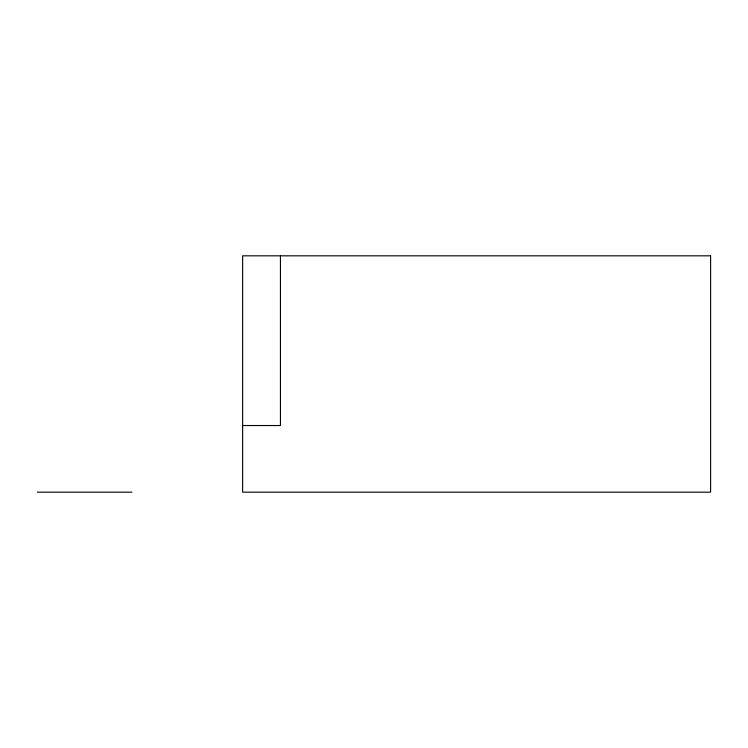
<?xml version="1.0" encoding="UTF-8"?>
<svg xmlns="http://www.w3.org/2000/svg" width="748" height="748" viewBox="0 0 748 748"><rect width="100%" height="100%" fill="white"/><g stroke="black" fill="none" stroke-linecap="round" stroke-linejoin="round"><path stroke-width="1.12" d="M242.623 425.528L280.444 425.528L280.444 255.825M37.4 492.175L131.91 492.175M710.6 255.825L242.623 255.825L242.623 492.175L710.6 492.175L710.6 255.825"/></g></svg>
